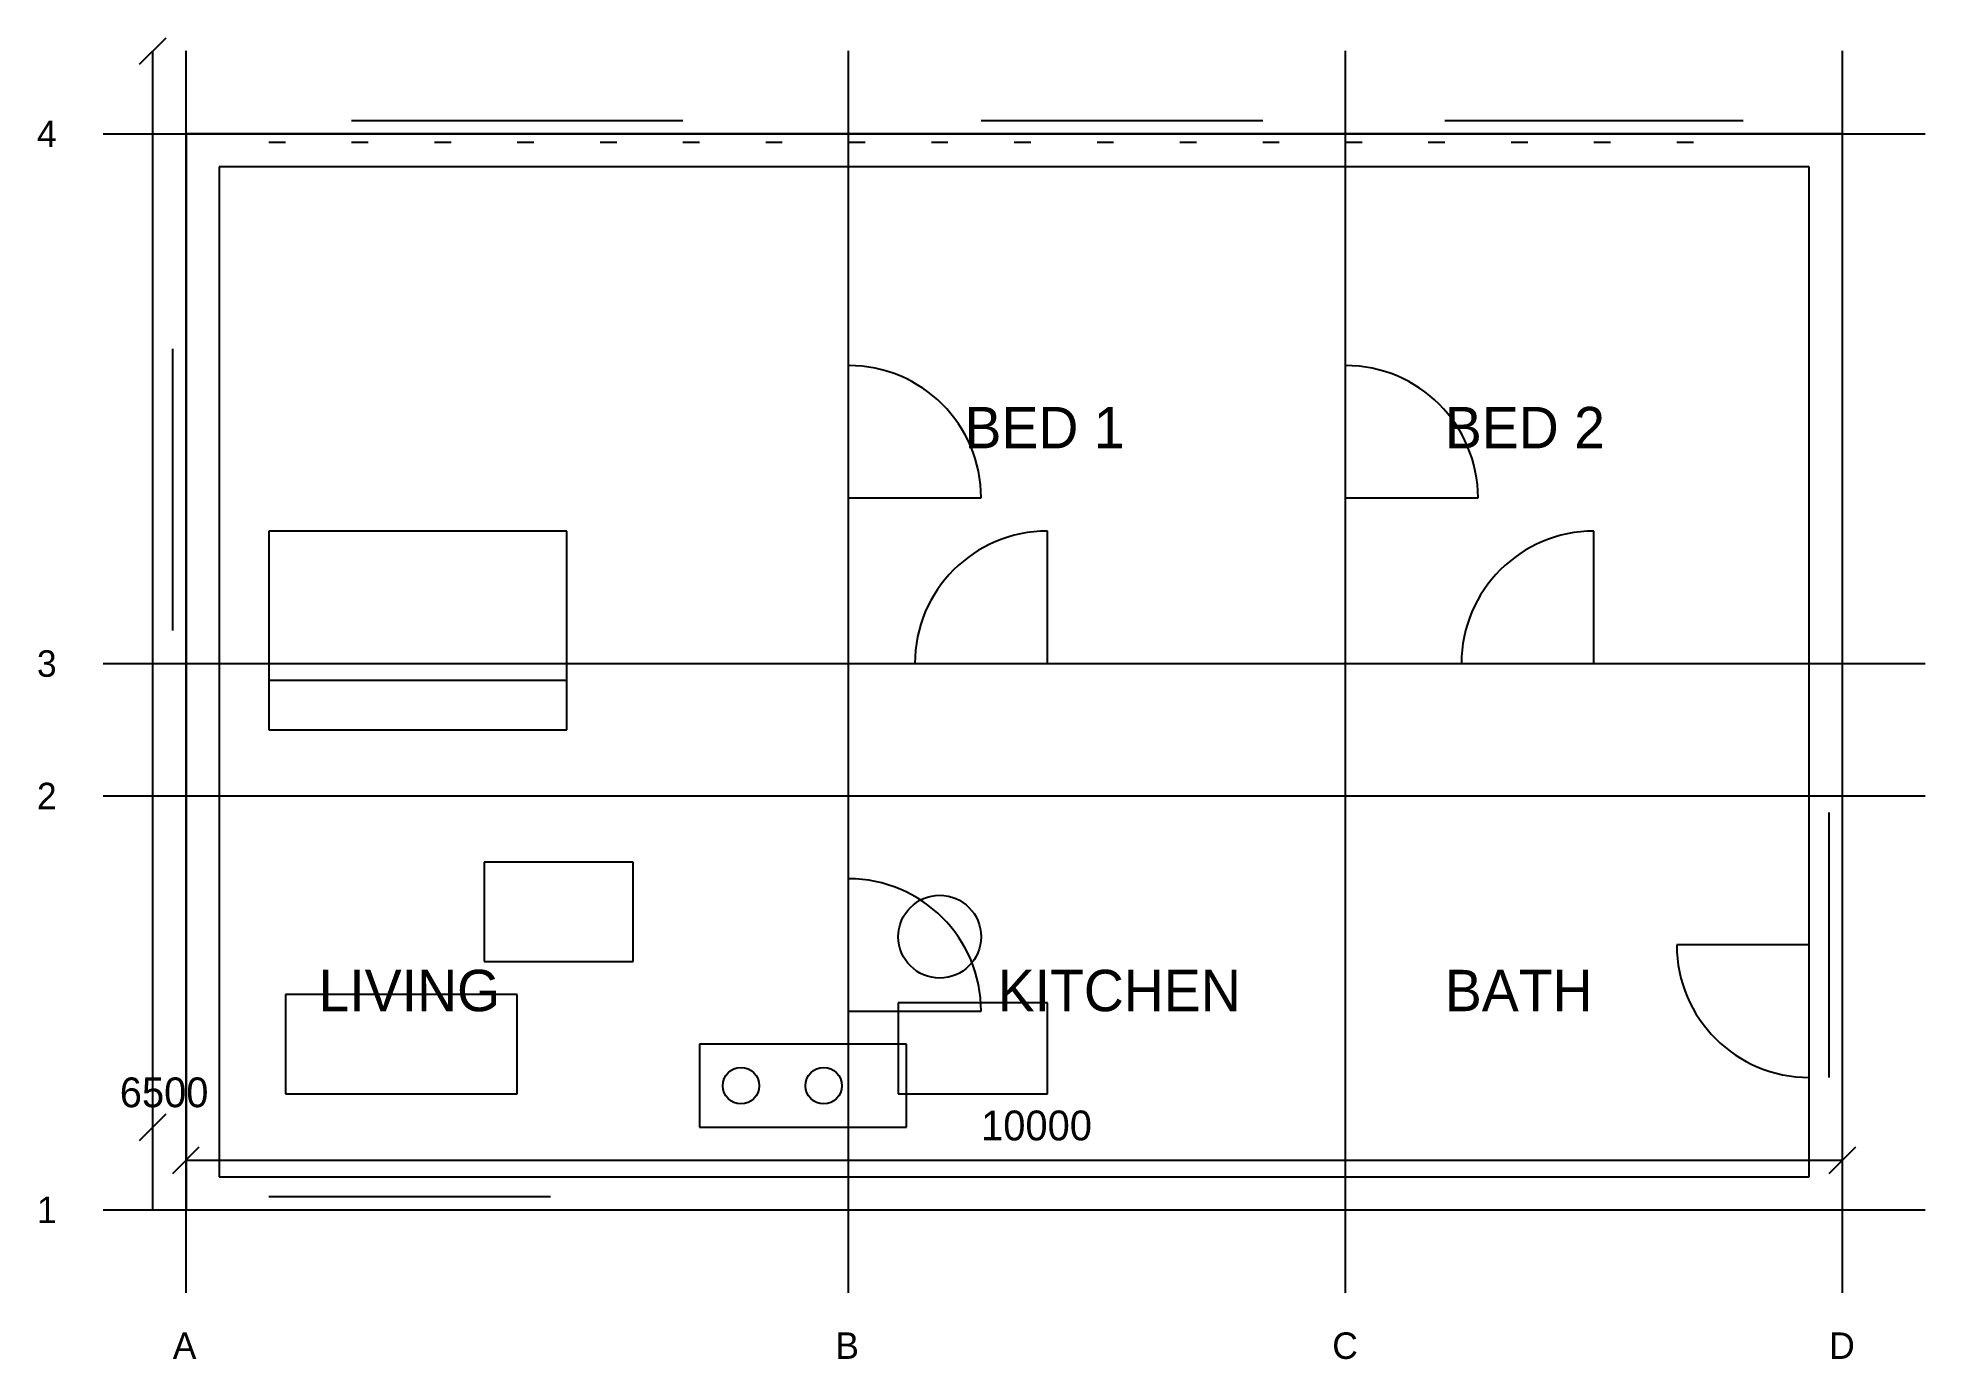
# Model space of a CAD drawing. Header units: millimetres. Extents: x -895 to 10500, y -902 to 7080.
import ezdxf

# ---------------------------------------------------------------- set-up
doc = ezdxf.new("R2010")
doc.units = ezdxf.units.MM
for name, color, linetype in [('DIMENSIONS', 3, 'CONTINUOUS'), ('DOORS', 2, 'CONTINUOUS'), ('FURNITURE', 5, 'CONTINUOUS'), ('GRID', 8, 'CONTINUOUS'), ('TEXT', 6, 'CONTINUOUS'), ('WALLS', 7, 'CONTINUOUS'), ('WINDOWS', 4, 'CONTINUOUS')]:
    doc.layers.add(name, color=color, linetype=linetype)

msp = doc.modelspace()

# ---------------------------------------------------------------- linework, layer by layer
at = {"layer": 'DIMENSIONS'}
for p, q in [((-280, 6920), (-120, 7080)), ((-200, 500), (-200, 7000)), ((-200, 6500), (-200, 7000)), ((-280, 420), (-120, 580)), ((-200, 0), (-200, 500)), ((-80, 220), (80, 380)), ((9920, 220), (10080, 380)), ((0, 300), (10000, 300)), ((0, -200), (0, 300)), ((10000, -200), (10000, 300))]:
    msp.add_line(p, q, dxfattribs=at)
at = {"layer": 'DOORS'}
for p, q in [((4000, 4300), (4800, 4300)), ((7000, 4300), (7800, 4300)), ((5200, 3300), (5200, 4100)), ((8500, 3300), (8500, 4100)), ((9800, 1600), (9000, 1600)), ((4000, 1200), (4800, 1200))]:
    msp.add_line(p, q, dxfattribs=at)
for centre, start, end in [((4000, 4300), 0, 90), ((7000, 4300), 0, 90), ((5200, 3300), 90, 180), ((8500, 3300), 90, 180), ((4000, 1200), 0, 90), ((9800, 1600), 180, 270)]:
    msp.add_arc(centre, 800, start, end, dxfattribs=at)
at = {"layer": 'FURNITURE'}
for p, q in [((2300, 4100), (500, 4100)), ((500, 4100), (500, 2900)), ((2300, 2900), (2300, 4100)), ((500, 3200), (2300, 3200)), ((500, 2900), (2300, 2900)), ((2700, 2100), (1800, 2100)), ((1800, 2100), (1800, 1500)), ((2700, 1500), (2700, 2100)), ((1800, 1500), (2700, 1500)), ((2000, 1300), (600, 1300)), ((600, 1300), (600, 700)), ((2000, 700), (2000, 1300)), ((5200, 1250), (4300, 1250)), ((4300, 1250), (4300, 700)), ((5200, 700), (5200, 1250)), ((4350, 1000), (3100, 1000)), ((3100, 1000), (3100, 500)), ((4350, 500), (4350, 1000)), ((600, 700), (2000, 700)), ((4300, 700), (5200, 700)), ((3100, 500), (4350, 500))]:
    msp.add_line(p, q, dxfattribs=at)
for centre, radius in [((4550, 1650), 250), ((3350, 750), 110), ((3850, 750), 110)]:
    msp.add_circle(centre, radius, dxfattribs=at)
at = {"layer": 'GRID'}
for p, q in [((0, -500), (0, 7000)), ((4000, -500), (4000, 7000)), ((7000, -500), (7000, 7000)), ((10000, -500), (10000, 7000)), ((-500, 6500), (10500, 6500)), ((-500, 3300), (10500, 3300)), ((-500, 2500), (10500, 2500)), ((-500, 0), (10500, 0))]:
    msp.add_line(p, q, dxfattribs=at)
at = {"layer": 'WALLS'}
for p, q in [((10000, 6500), (0, 6500)), ((0, 6500), (0, 0)), ((10000, 0), (10000, 6500)), ((500, 6450), (600, 6450)), ((1000, 6450), (1100, 6450)), ((1500, 6450), (1600, 6450)), ((2000, 6450), (2100, 6450)), ((2500, 6450), (2600, 6450)), ((3000, 6450), (3100, 6450)), ((3500, 6450), (3600, 6450)), ((4000, 6450), (4100, 6450)), ((4500, 6450), (4600, 6450)), ((5000, 6450), (5100, 6450)), ((5500, 6450), (5600, 6450)), ((6000, 6450), (6100, 6450)), ((6500, 6450), (6600, 6450)), ((7000, 6450), (7100, 6450)), ((7500, 6450), (7600, 6450)), ((8000, 6450), (8100, 6450)), ((8500, 6450), (8600, 6450)), ((9000, 6450), (9100, 6450)), ((9800, 6300), (200, 6300)), ((200, 6300), (200, 200)), ((4000, 200), (4000, 6300)), ((7000, 3300), (7000, 6300)), ((9800, 200), (9800, 6300)), ((4000, 3300), (9800, 3300)), ((200, 2500), (4000, 2500)), ((200, 200), (9800, 200)), ((0, 0), (10000, 0))]:
    msp.add_line(p, q, dxfattribs=at)
at = {"layer": 'WINDOWS'}
for p, q in [((1000, 6580), (3000, 6580)), ((1000, 6500), (3000, 6500)), ((4800, 6580), (6500, 6580)), ((4800, 6500), (6500, 6500)), ((7600, 6580), (9400, 6580)), ((7600, 6500), (9400, 6500)), ((-80, 3500), (-80, 5200)), ((0, 3500), (0, 5200)), ((9920, 800), (9920, 2400)), ((10000, 800), (10000, 2400)), ((500, 80), (2200, 80)), ((500, 0), (2200, 0))]:
    msp.add_line(p, q, dxfattribs=at)

# ---------------------------------------------------------------- texts
at = {"layer": 'DIMENSIONS'}
for s, p in [('6500', (-400, 620)), ('10000', (4800, 420))]:
    msp.add_text(s, height=180, dxfattribs=at).set_placement(p)
at = {"layer": 'GRID'}
for s, p in [('4', (-900, 6420)), ('3', (-900, 3220)), ('2', (-900, 2420)), ('1', (-900, -80)), ('A', (-80, -900)), ('B', (3920, -900)), ('C', (6920, -900)), ('D', (9920, -900))]:
    msp.add_text(s, height=160, dxfattribs=at).set_placement(p)
at = {"layer": 'TEXT'}
for s, p in [('BED 1', (4700, 4600)), ('BED 2', (7600, 4600)), ('LIVING', (800, 1200)), ('KITCHEN', (4900, 1200)), ('BATH', (7600, 1200))]:
    msp.add_text(s, height=250, dxfattribs=at).set_placement(p)

doc.saveas('drawing.dxf')
